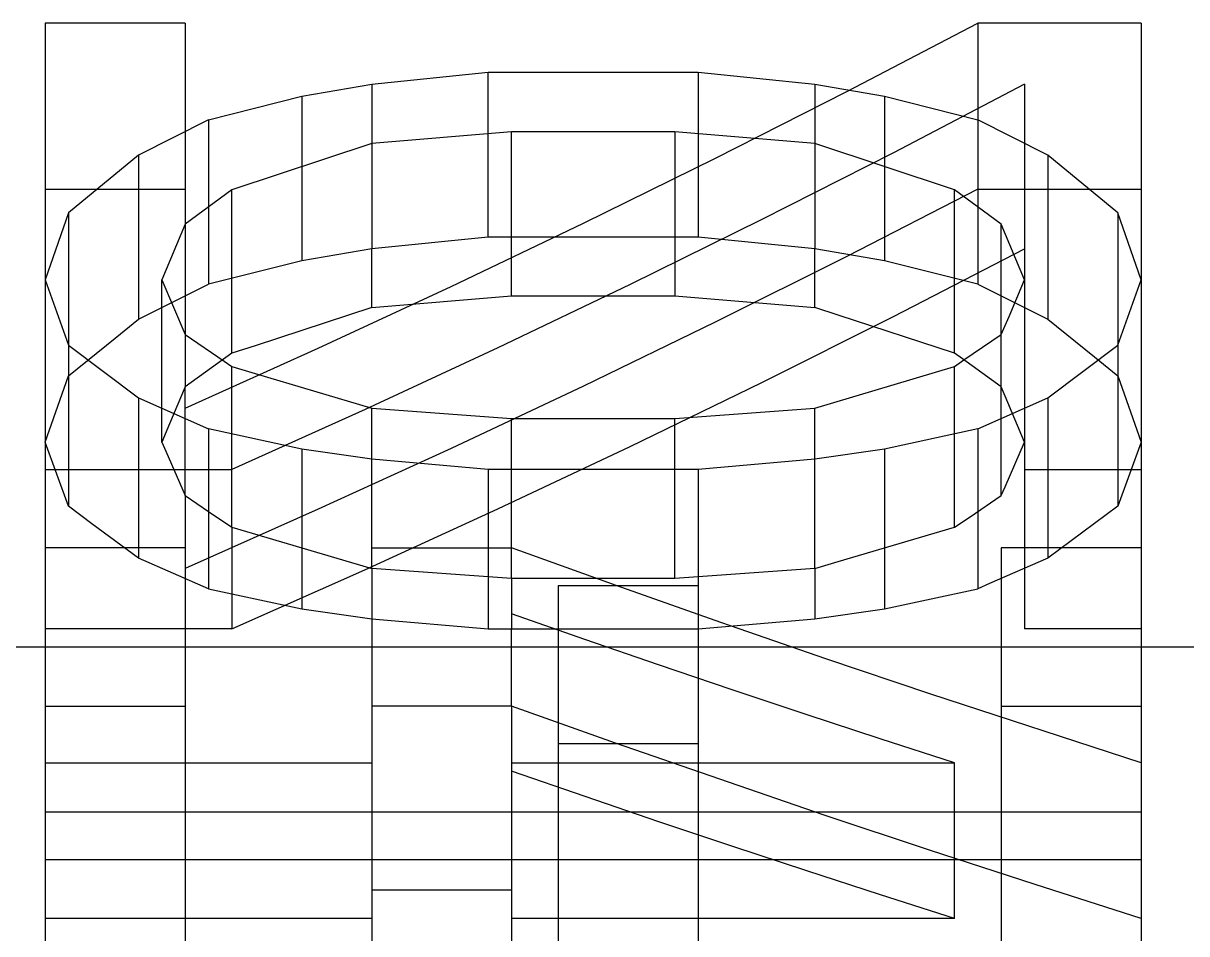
# Model space of a CAD drawing. Header units: millimetres. Extents: x -1 to 4489, y 0 to 1364.
# Drawn here: x 2415.456 to 2417.048, y 435.349 to 436.595 of the extents above; entities that cross this region are included whole.
import ezdxf

# ---------------------------------------------------------------- set-up
doc = ezdxf.new("R2010")
doc.units = ezdxf.units.MM
doc.linetypes.add('HIDDEN', pattern=[9.525, 6.35, -3.175])
doc.layers.add('DEFAULT_2', color=8, linetype='HIDDEN')

# ---------------------------------------------------------------- blocks, each defined once
blk = doc.blocks.new('A$C2FA92B4D')
at = {"color": 7, "linetype": 'Continuous'}
for p, q in [((18.5, 34.3591), (18.5, 35.2676)), ((17, 34.3591), (17, 34.6384)), ((17, 34.5719), (17.1452, 34.5257)), ((17.2553, 34.5719), (17.8617, 34.5719)), ((17.2553, 34.5719), (17.3566, 34.5396)), ((17.8617, 34.3702), (17.8617, 34.5719)), ((18.0532, 34.5719), (18.5, 34.5719)), ((18.0532, 34.1617), (18.0532, 34.5719)), ((17.3566, 34.5396), (17.4578, 34.5067)), ((17.1452, 34.5257), (17.2898, 34.4786)), ((17.4578, 34.5067), (17.559, 34.4734)), ((17.2898, 34.4786), (17.4337, 34.4306)), ((17.559, 34.4734), (17.66, 34.4395)), ((17.66, 34.4395), (17.7609, 34.4051)), ((17.4337, 34.4306), (17.7197, 34.3319)), ((17.7609, 34.4051), (17.8617, 34.3702)), ((17, 34.3591), (17.2881, 34.2651)), ((18.5, 34.3591), (18.0532, 34.3591)), ((17.7197, 34.3319), (17.8617, 34.2812)), ((17.8617, 34.2812), (18.0532, 34.2812)), ((17.8617, 34.2812), (17.8617, 34.1753)), ((17.2881, 34.2651), (17.4318, 34.2166)), ((17.4318, 34.2166), (17.5621, 34.1715)), ((17.4468, 34.1617), (17.3511, 34.1481)), ((17.6064, 34.1753), (17.4468, 34.1617)), ((17.8936, 34.1753), (17.6064, 34.1753)), ((18.0532, 34.1617), (17.8936, 34.1753)), ((18.1489, 34.1481), (18.0532, 34.1617)), ((17.3511, 34.1481), (17.2234, 34.1206)), ((18.2766, 34.1206), (18.1489, 34.1481)), ((17.1277, 34.0787), (17.2074, 34.1136)), ((17.2074, 34.1136), (17.2234, 34.1206)), ((18.2766, 34.1206), (18.3723, 34.0787)), ((17.4468, 34.0928), (17.6383, 34.1067)), ((17.6383, 34.1067), (17.8617, 34.1067)), ((17.6383, 34.1067), (17.6383, 33.8875)), ((17.8617, 34.1067), (18.0532, 34.0928)), ((17.8617, 34.1067), (17.8617, 33.8875)), ((17.4149, 34.0834), (17.2553, 34.0363)), ((17.4468, 34.0928), (17.4149, 34.0834)), ((17.4468, 34.0928), (17.4468, 33.8734)), ((18.2447, 34.0363), (18.0532, 34.0928)), ((18.0532, 34.0928), (18.0532, 33.8734)), ((17.0478, 34.0195), (17.1117, 34.067)), ((17.1117, 34.067), (17.1277, 34.0787)), ((18.3723, 34.0787), (18.4362, 34.0315)), ((17.2553, 34.0363), (17.234, 34.0219)), ((17.2553, 34.0363), (17.2553, 33.8161)), ((18.2766, 34.0148), (18.2447, 34.0363)), ((18.2447, 34.0363), (18.2447, 33.8161)), ((17.0319, 34.0076), (17.0478, 34.0195)), ((17.234, 34.0219), (17.1915, 33.9931)), ((18.4362, 34.0315), (18.4681, 34.0076)), ((17, 33.9197), (17.0319, 34.0076)), ((18.3085, 33.9931), (18.2766, 34.0148)), ((18.4681, 34.0076), (18.5, 33.9197)), ((17.1915, 33.9931), (17.1862, 33.981)), ((17.1915, 33.9931), (17.1915, 33.8443)), ((18.3085, 33.9931), (18.3085, 33.8443)), ((18.3351, 33.932), (18.3085, 33.9931)), ((17.1862, 33.981), (17.1596, 33.9197)), ((18.3404, 33.9197), (18.3351, 33.932)), ((17, 33.6978), (17, 33.9197)), ((17.0319, 33.829), (17, 33.9197)), ((17.1596, 33.9197), (17.1862, 33.857)), ((18.3298, 33.8947), (18.3404, 33.9197)), ((18.5, 33.9197), (18.4681, 33.829)), ((18.5, 33.6978), (18.5, 33.9197)), ((18.3085, 33.8443), (18.3298, 33.8947)), ((17.6383, 33.8875), (17.4468, 33.8734)), ((17.8617, 33.8875), (17.6383, 33.8875)), ((18.0532, 33.8734), (17.8617, 33.8875)), ((17.4468, 33.8734), (17.2553, 33.8161)), ((18.2128, 33.8257), (18.0532, 33.8734)), ((17.1862, 33.857), (17.1915, 33.8443)), ((17.1915, 33.8443), (17.2447, 33.8059)), ((18.2447, 33.7981), (18.3085, 33.8443)), ((17.0639, 33.8033), (17.0319, 33.829)), ((17.0319, 33.6059), (17.0319, 33.829)), ((18.4681, 33.829), (18.4042, 33.7774)), ((18.4681, 33.6059), (18.4681, 33.829)), ((18.2447, 33.8161), (18.2128, 33.8257)), ((18.2553, 33.8089), (18.2447, 33.8161)), ((17.1277, 33.7513), (17.0639, 33.8033)), ((17.2447, 33.8059), (17.2553, 33.7981)), ((17.2553, 33.7981), (17.4149, 33.746)), ((18.2127, 33.7878), (18.2447, 33.7981)), ((18.0532, 33.7355), (18.2127, 33.7878)), ((18.4042, 33.7774), (18.3723, 33.7513)), ((17.2234, 33.7037), (17.1277, 33.7513)), ((17.1277, 33.527), (17.1277, 33.7513)), ((18.3723, 33.7513), (18.3579, 33.7442)), ((18.3723, 33.527), (18.3723, 33.7513)), ((17.4149, 33.746), (17.4468, 33.7355)), ((17.6383, 33.7196), (17.4468, 33.7355)), ((18.0532, 33.7355), (17.8617, 33.7196)), ((18.3579, 33.7442), (18.2766, 33.7037)), ((17.8617, 33.7196), (17.6383, 33.7196)), ((17.2234, 33.7037), (17.3511, 33.6716)), ((17.2234, 33.4787), (17.2234, 33.7037)), ((18.1489, 33.6716), (18.2766, 33.7037)), ((18.2766, 33.4787), (18.2766, 33.7037)), ((17, 33.6978), (17.0319, 33.6059)), ((18.4681, 33.6059), (18.5, 33.6978)), ((17.3511, 33.6716), (17.4468, 33.6554)), ((17.3511, 33.4462), (17.3511, 33.6716)), ((18.0532, 33.6554), (18.1489, 33.6716)), ((18.1489, 33.4462), (18.1489, 33.6716)), ((17.4468, 33.6554), (17.6064, 33.6392)), ((17.4468, 33.4297), (17.4468, 33.6554)), ((17.8936, 33.6392), (18.0532, 33.6554)), ((18.0532, 33.4297), (18.0532, 33.6554)), ((17.6064, 33.6392), (17.8936, 33.6392)), ((17.6064, 33.4132), (17.6064, 33.6392)), ((17.8936, 33.6392), (17.8936, 33.4132)), ((17.0319, 33.6059), (17.1277, 33.527)), ((18.3723, 33.527), (18.4681, 33.6059)), ((17.1277, 33.527), (17.2234, 33.4787)), ((18.2766, 33.4787), (18.3723, 33.527)), ((17.3511, 33.4462), (17.2234, 33.4787)), ((18.2766, 33.4787), (18.1489, 33.4462)), ((17.4468, 33.4297), (17.3511, 33.4462)), ((18.1489, 33.4462), (18.0532, 33.4297)), ((17.6064, 33.4132), (17.4468, 33.4297)), ((18.0532, 33.4297), (17.8936, 33.4132)), ((17.8936, 33.4132), (17.6064, 33.4132))]:
    blk.add_line(p, q, dxfattribs=at)
at = {"layer": 'DEFAULT_2', "color": 8, "linetype": 'HIDDEN'}
for p, q in [((17.1915, 34.0645), (17.1915, 34.6384)), ((17.6064, 33.9571), (17.6064, 34.6384)), ((17.7979, 34.1164), (17.7979, 34.6384)), ((17.8617, 34.5719), (17.8617, 34.6384)), ((18.0532, 34.5719), (18.0532, 34.6384)), ((18.3085, 33.9931), (18.3085, 34.6384)), ((17.2553, 34.5719), (17.2553, 34.3591)), ((17.8617, 34.5333), (18.0532, 34.5333)), ((18.5, 34.4914), (17, 34.4914)), ((17, 34.4264), (18.5, 34.4264)), ((17.8617, 34.2812), (17.8617, 34.3702)), ((17, 33.9197), (17, 34.3591)), ((17.8617, 34.3591), (17.2553, 34.3591)), ((17.2553, 34.3591), (17.3572, 34.3262)), ((18.5, 33.9197), (18.5, 34.3591)), ((17.3572, 34.3262), (17.4587, 34.2928)), ((17.7979, 34.3325), (17.6064, 34.3325)), ((17.4587, 34.2928), (17.5599, 34.2589)), ((17.1915, 34.2812), (17, 34.2812)), ((18.5, 34.2812), (18.3085, 34.2812)), ((17.5599, 34.2589), (17.6608, 34.2246)), ((17.6608, 34.2246), (17.7614, 34.1899)), ((19.8952, 34.2), (10.0539, 34.2)), ((17.7614, 34.1899), (17.8617, 34.1547)), ((17, 34.1753), (17.1596, 34.1753)), ((17.1596, 33.4297), (17.1596, 34.1753)), ((17.4468, 34.0928), (17.4468, 34.1617)), ((17.5621, 34.1715), (17.5753, 34.1669)), ((17.5753, 34.1669), (17.7186, 34.1163)), ((17.8617, 34.1067), (17.8617, 34.1753)), ((17.8936, 33.9571), (17.8936, 34.1753)), ((18.0532, 34.0928), (18.0532, 34.1617)), ((18.2447, 34.1753), (18.0625, 34.0945)), ((18.2447, 34.1753), (18.5, 34.1753)), ((18.2447, 34.0363), (18.2447, 34.1753)), ((17.3511, 33.9295), (17.3511, 34.1481)), ((18.1489, 33.9295), (18.1489, 34.1481)), ((17.2234, 33.9016), (17.2234, 34.1206)), ((17.6064, 34.1164), (17.7979, 34.1164)), ((17.7186, 34.1163), (17.8617, 34.0645)), ((18.2766, 33.9016), (18.2766, 34.1206)), ((18.0625, 34.0945), (17.8808, 34.0114)), ((18.1263, 34.0118), (18.3085, 34.0928)), ((17.1277, 33.8592), (17.1277, 34.0787)), ((18.3723, 33.8592), (18.3723, 34.0787)), ((17, 34.0645), (17.1915, 34.0645)), ((18.0532, 34.0645), (17.8617, 34.0645)), ((18.3085, 34.0645), (18.5, 34.0645)), ((17.0319, 33.829), (17.0319, 34.0076)), ((17.8808, 34.0114), (17.6996, 33.9259)), ((17.9446, 33.9286), (18.1263, 34.0118)), ((18.4681, 33.829), (18.4681, 34.0076)), ((17.1596, 33.9571), (17, 33.9571)), ((17.4468, 33.9433), (17.6064, 33.9571)), ((17.6064, 33.9571), (17.8936, 33.9571)), ((17.8936, 33.9571), (18.0532, 33.9433)), ((18.0624, 33.8752), (18.2447, 33.9571)), ((18.5, 33.9571), (18.2447, 33.9571)), ((17.3511, 33.9295), (17.4468, 33.9433)), ((18.0532, 33.9433), (18.1489, 33.9295)), ((17.2234, 33.9016), (17.3511, 33.9295)), ((17.6996, 33.9259), (17.519, 33.8381)), ((17.7635, 33.8431), (17.9446, 33.9286)), ((18.1489, 33.9295), (18.2766, 33.9016)), ((18.3404, 33.9197), (18.3404, 33.6978)), ((17.2234, 33.9016), (17.1277, 33.8592)), ((18.3723, 33.8592), (18.2766, 33.9016)), ((17.8807, 33.7908), (18.0624, 33.8752)), ((17.1277, 33.8592), (17.0319, 33.787)), ((18.3085, 33.8734), (18.1263, 33.7913)), ((18.4681, 33.787), (18.3723, 33.8592)), ((17.1915, 33.8443), (17.1915, 33.6214)), ((17.5829, 33.7554), (17.7635, 33.8431)), ((18.3085, 33.3464), (18.3085, 33.8443)), ((17.519, 33.8381), (17.339, 33.7479)), ((17.2553, 33.8161), (17.2426, 33.8074)), ((17.2426, 33.8074), (17.1915, 33.7723)), ((17.2553, 33.7981), (17.2553, 33.5746)), ((18.2447, 33.7981), (18.2447, 33.5746)), ((18.3085, 33.7723), (18.2553, 33.8089)), ((17.0319, 33.787), (17, 33.6978)), ((17.6995, 33.7041), (17.8807, 33.7908)), ((18.1263, 33.7913), (17.9446, 33.7069)), ((18.5, 33.6978), (18.4681, 33.787)), ((17.1915, 33.7723), (17.1808, 33.7477)), ((18.3404, 33.6978), (18.3085, 33.7723)), ((17.339, 33.7479), (17.1596, 33.6554)), ((17.1808, 33.7477), (17.1596, 33.6978)), ((17.4029, 33.6655), (17.5829, 33.7554)), ((17.4468, 33.7355), (17.4468, 33.6554)), ((18.0532, 33.7355), (18.0532, 33.6554)), ((17.6383, 33.4949), (17.6383, 33.7196)), ((17.8617, 33.7196), (17.8617, 33.4949)), ((17.519, 33.615), (17.6995, 33.7041)), ((17.9446, 33.7069), (17.7634, 33.6202)), ((17, 33.3464), (17, 33.6978)), ((17.1596, 33.6978), (17.1915, 33.6214)), ((18.3085, 33.6214), (18.3404, 33.6978)), ((18.5, 33.3464), (18.5, 33.6978)), ((17.2234, 33.5733), (17.4029, 33.6655)), ((17.1915, 33.6214), (17.2553, 33.5746)), ((17.7634, 33.6202), (17.5828, 33.5312)), ((18.2447, 33.5746), (18.3085, 33.6214)), ((17.339, 33.5236), (17.519, 33.615)), ((17.2234, 33.5733), (17, 33.5733)), ((17.2553, 33.5746), (17.4468, 33.511)), ((18.0532, 33.511), (18.2447, 33.5746)), ((18.5, 33.5733), (18.3085, 33.5733)), ((17.5828, 33.5312), (17.4028, 33.4399)), ((17.1596, 33.4297), (17.339, 33.5236)), ((17.4468, 33.511), (17.6383, 33.4949)), ((17.8617, 33.4949), (18.0532, 33.511)), ((17.6383, 33.4949), (17.8617, 33.4949)), ((17.2234, 33.3464), (17.2234, 33.4787)), ((17.4028, 33.4399), (17.2234, 33.3464)), ((17, 33.3464), (17.2234, 33.3464)), ((18.3085, 33.3464), (18.5, 33.3464))]:
    blk.add_line(p, q, dxfattribs=at)

msp = doc.modelspace()

# ---------------------------------------------------------------- block references
at = {"rotation": 180}
msp.add_blockref('A$C2FA92B4D', (2433.9857, 469.9417), dxfattribs=at)

doc.saveas('drawing.dxf')
